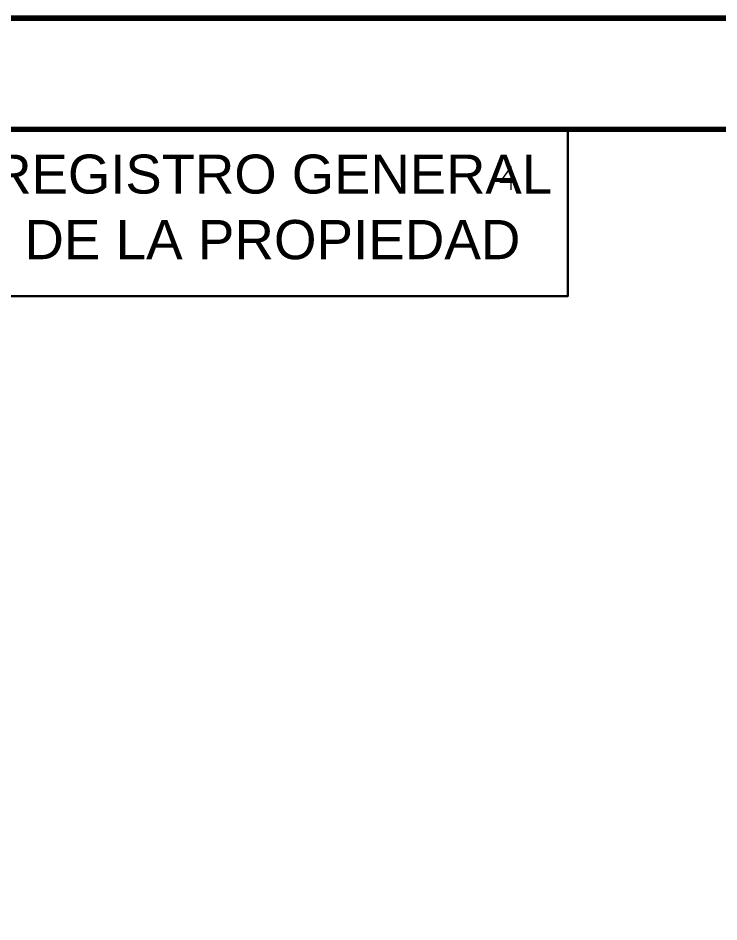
# Model space of a CAD drawing. Header units: millimetres. Extents: x 2303 to 2390, y 1702 to 1834.
# Drawn here: x 2321.42 to 2346.59, y 1801.25 to 1833.73 of the extents above; entities that cross this region are included whole.
import ezdxf

# ---------------------------------------------------------------- set-up
doc = ezdxf.new("R2010")
doc.units = ezdxf.units.MM
for name, color, linetype in [('PDF_0', 7, 'Continuous'), ('PDF_CVL_PUNTO_NUM', 7, 'Continuous'), ('PDF_FORMATO', 7, 'Continuous'), ('PDF_Text', 7, 'Continuous')]:
    doc.layers.add(name, color=color, linetype=linetype)
doc.styles.add('PDF Arial-BoldMT', font='arial.ttf')

msp = doc.modelspace()

# ---------------------------------------------------------------- linework, layer by layer
at = {"layer": 'PDF_0', "lineweight": 70}
for points in [[(2303.292, 1701.776), (2303.292, 1833.731), (2389.669, 1833.731), (2389.669, 1701.776), (2303.292, 1701.776), (2389.669, 1701.776), (2389.669, 1833.731), (2303.292, 1833.731)], [(2315.288, 1829.732), (2315.288, 1705.775), (2385.671, 1705.775), (2385.671, 1829.732)]]:
    msp.add_lwpolyline(points, close=True, dxfattribs=at)
at = {"layer": 'PDF_CVL_PUNTO_NUM', "lineweight": 20}
msp.add_lwpolyline([(2339.127, 1827.564), (2339.127, 1828.394), (2338.721, 1827.835), (2339.314, 1827.835)], dxfattribs=at)
at = {"layer": 'PDF_FORMATO', "lineweight": 30}
msp.add_lwpolyline([(2315.288, 1823.734), (2341.161, 1823.734), (2341.161, 1829.732)], dxfattribs=at)

# ---------------------------------------------------------------- texts
at = {"layer": 'PDF_Text', "attachment_point": 4, "style": 'PDF Arial-BoldMT'}
for s, insert, char_height in [('REGISTRO GENERAL', (2320.49, 1828.115), 1.40017), ('DE LA PROPIEDAD', (2321.643, 1825.76), 1.40834)]:
    msp.add_mtext(s, dxfattribs=dict(at, insert=insert, char_height=char_height))

doc.saveas('drawing.dxf')
